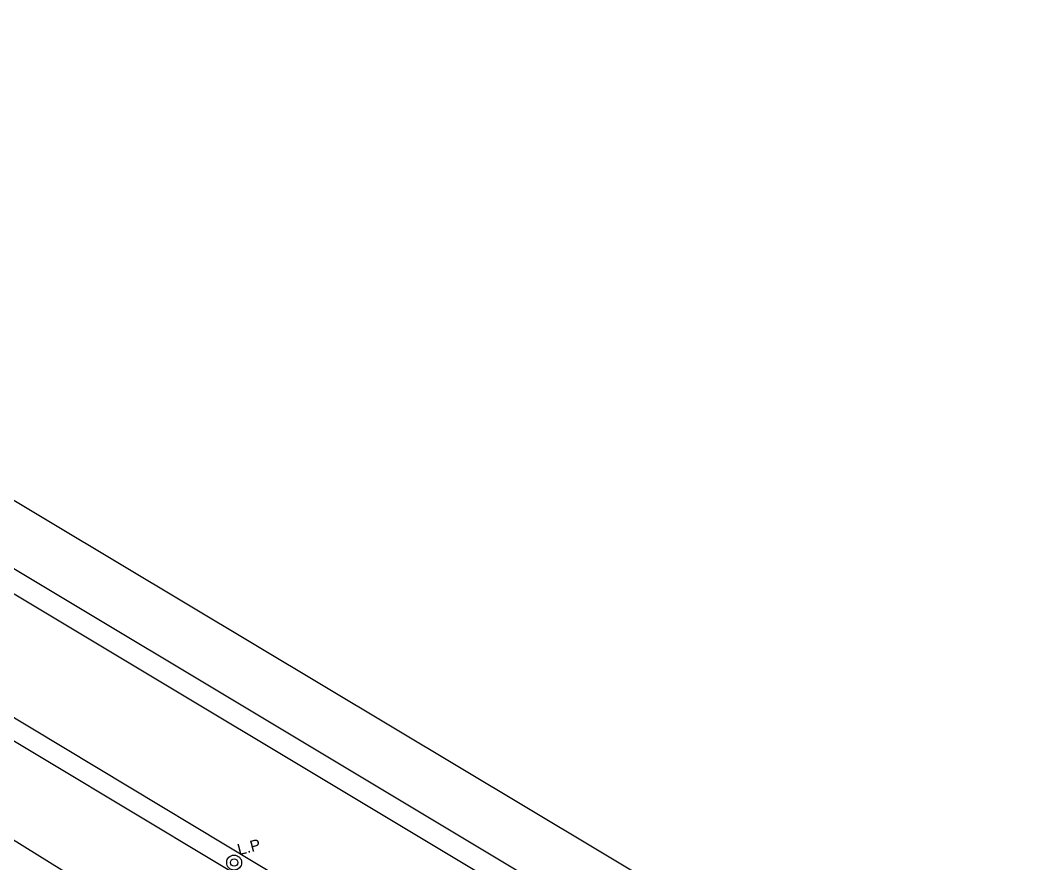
# Model space of a CAD drawing. Header units: inches. Extents: x -110725 to 51121, y 8404 to 44825.
# Drawn here: x -31579 to -29165, y 22907 to 24938 of the extents above; entities that cross this region are included whole.
import ezdxf
from ezdxf.enums import TextEntityAlignment as Align

# ---------------------------------------------------------------- set-up
doc = ezdxf.new("R2010")
doc.units = ezdxf.units.IN
doc.header["$LTSCALE"] = 0.1
doc.header["$MEASUREMENT"] = 0
doc.layers.get('0').update_dxf_attribs({"color": 1, "lineweight": 0})
doc.layers.get('Defpoints').update_dxf_attribs({"lineweight": 0})
for name, color, linetype in [('building', 6, 'Continuous'), ('GREEN BELT', 80, 'Continuous'), ('POLE', 7, 'Continuous'), ('road', 8, 'Continuous'), ('SEAL', 7, 'Continuous')]:
    doc.layers.add(name, color=color, linetype=linetype)
doc.layers.add('CAR', color=4, linetype='Continuous', lineweight=0)
doc.layers.add('dim', color=252, linetype='Continuous', lineweight=0)
doc.styles.add('EHSAN', font='arial.ttf', dxfattribs={"height": 54})
doc.styles.add('MONOTXT', font='@Arial Unicode MS')
doc.dimstyles.new('DIM1', dxfattribs={"dimtxt": 54, "dimasz": 6, "dimexe": 6, "dimexo": 3, "dimgap": 1, "dimtad": 0, "dimzin": 0, "dimdsep": 46, "dimlunit": 4, "dimtxsty": 'EHSAN', "dimblk": 'ARCHTICK', "dimcen": 3, "dimdle": 6, "dimclrd": 4, "dimclre": 4, "dimclrt": 6, "dimadec": 0, "dimazin": 0, "dimtfac": 1, "dimtofl": 0, "dimtmove": 1, "dimatfit": 3, "dimldrblk": 'ARCHTICK', "dimfxl": 4, "dimtolj": 1, "dimtzin": 3, "dimlwd": -1, "dimlwe": -1, "dimarcsym": 0})

# ---------------------------------------------------------------- blocks, each defined once
blk = doc.blocks.new('LP')
at = {"layer": 'POLE', "linetype": 'Continuous'}
for radius in [2.24, 1.12]:
    blk.add_circle((39544.58, 18392.87), radius, dxfattribs=at)
at = {"layer": 'SEAL', "color": 7, "linetype": 'Continuous', "lineweight": 25, "style": 'MONOTXT'}
blk.add_text('L.P', height=3.36, dxfattribs=at).set_placement((39550.06, 18394.6), align=Align.CENTER)
blk = doc.blocks.new('_ArchTick')
at = {"color": 0, "linetype": 'ByBlock', "const_width": 0.15}
blk.add_lwpolyline([(-0.5, -0.5), (0.5, 0.5)], dxfattribs=at)
blk = doc.blocks.new('*D34')
at = {"layer": 'Defpoints', "color": 0, "transparency": 16777216}
for p in [(-31746.9, 23059.7), (-31889.7, 22829.6), (-28289.2, 20595.2, 1175.7)]:
    blk.add_point(p, dxfattribs=at)
at = {"layer": 'dim', "color": 4, "transparency": 16777216}
for p, q in [((-31888.1, 22832.1), (-31743.7, 23064.8)), ((-31767.3, 23072.3), (-30060.9, 22013.3)), ((-28126.1, 20812.6), (-29832.5, 21871.6)), ((-28287.6, 20597.7), (-28143.3, 20830.4))]:
    blk.add_line(p, q, dxfattribs=at)
at = {"layer": 'dim', "color": 4, "transparency": 16777216, "xscale": 24, "yscale": 24, "zscale": 24}
for p, rotation in [((-31746.9, 23059.7), 148.1765203500402), ((-28146.4, 20825.3), 328.1765203500402)]:
    blk.add_blockref('_ArchTick', p, dxfattribs=dict(at, rotation=rotation))
at = {"layer": 'dim', "color": 6, "transparency": 16777216, "insert": (-29946.7, 21942.5), "char_height": 54, "attachment_point": 5, "rotation": 328.1765, "style": 'EHSAN'}
blk.add_mtext('\\A1;353\'-1{\\H1.000000x;\\S1/2;}"', dxfattribs=at)

msp = doc.modelspace()

# ---------------------------------------------------------------- linework, layer by layer
at = {"layer": 'CAR', "linetype": 'Continuous'}
msp.add_circle((-33960.35096, 21924.4645, 27.16259), 11425.94255, dxfattribs=at)
at = {"layer": 'GREEN BELT', "linetype": 'Continuous', "elevation": 6.55238}
for points in [[(-39398.39957, 27959.75644), (-26689.61813, 20306.28942), (-26356.16376, 20114.87979)], [(-26356.16376, 20114.87979), (-26172.20898, 20026.27814), (-26155.72011, 20014.59036), (-26159.32003, 20003.42417), (-26274.56308, 20008.92592), (-26843.79398, 20348.01523), (-39427.62699, 27910.4647)]]:
    msp.add_lwpolyline(points, dxfattribs=at)
at = {"layer": 'road', "linetype": 'Continuous'}
for points, elevation in [([(-23085.40667, 20175.56966), (-24127.37715, 20026.77406), (-24885.77817, 20041.24794), (-25186.76079, 20066.52914), (-25358.58587, 20097.59272), (-25838.96347, 20224.61767), (-26335.45509, 20461.95732), (-38394.18629, 27698.09241)], 5.71844), ([(-23078.04682, 20124.03087), (-24124.17323, 19974.6418), (-24888.45647, 19989.22794), (-25193.58594, 20014.85745), (-25369.88927, 20046.73064), (-25857.00273, 20175.53674), (-26360.13096, 20416.0489), (-38420.48674, 27653.15887)], 5.71844), ([(-25409.29349, 20261.40322), (-25614.46777, 20280.53774), (-26247.69737, 20578.19871), (-37423.65028, 27274.65336)], 0.23827)]:
    msp.add_lwpolyline(points, dxfattribs=dict(at, elevation=elevation))

# ---------------------------------------------------------------- block references
at = {"layer": 'building', "linetype": 'Continuous', "xscale": 8.002064570160488, "yscale": 8.002064570160488, "zscale": 8.002064570160488, "rotation": 14.69136503644292}
msp.add_blockref('LP', (-299829.15295, -199711.59133, -1.31048), dxfattribs=at)

# ---------------------------------------------------------------- dimensions: what is measured, and where the dimension line sits
at = {"layer": 'dim'}
dim = msp.add_linear_dim(base=(-31746.87488, 23059.65468, -1174.66297), p1=(-28289.2318, 20595.17907, 1.07221), p2=(-31889.65736, 22829.58067, -1174.66297), angle=148.17652035, dimstyle='DIM1', override={"dimtxt": 36, "dimasz": 24, "dimdle": 24}, dxfattribs=at)
dim.commit()
dim.dimension.update_dxf_attribs({"geometry": '*D34', "text_midpoint": (-29946.66209, 21942.45388, -1174.66297), "dimtype": 161})

doc.saveas('drawing.dxf')
